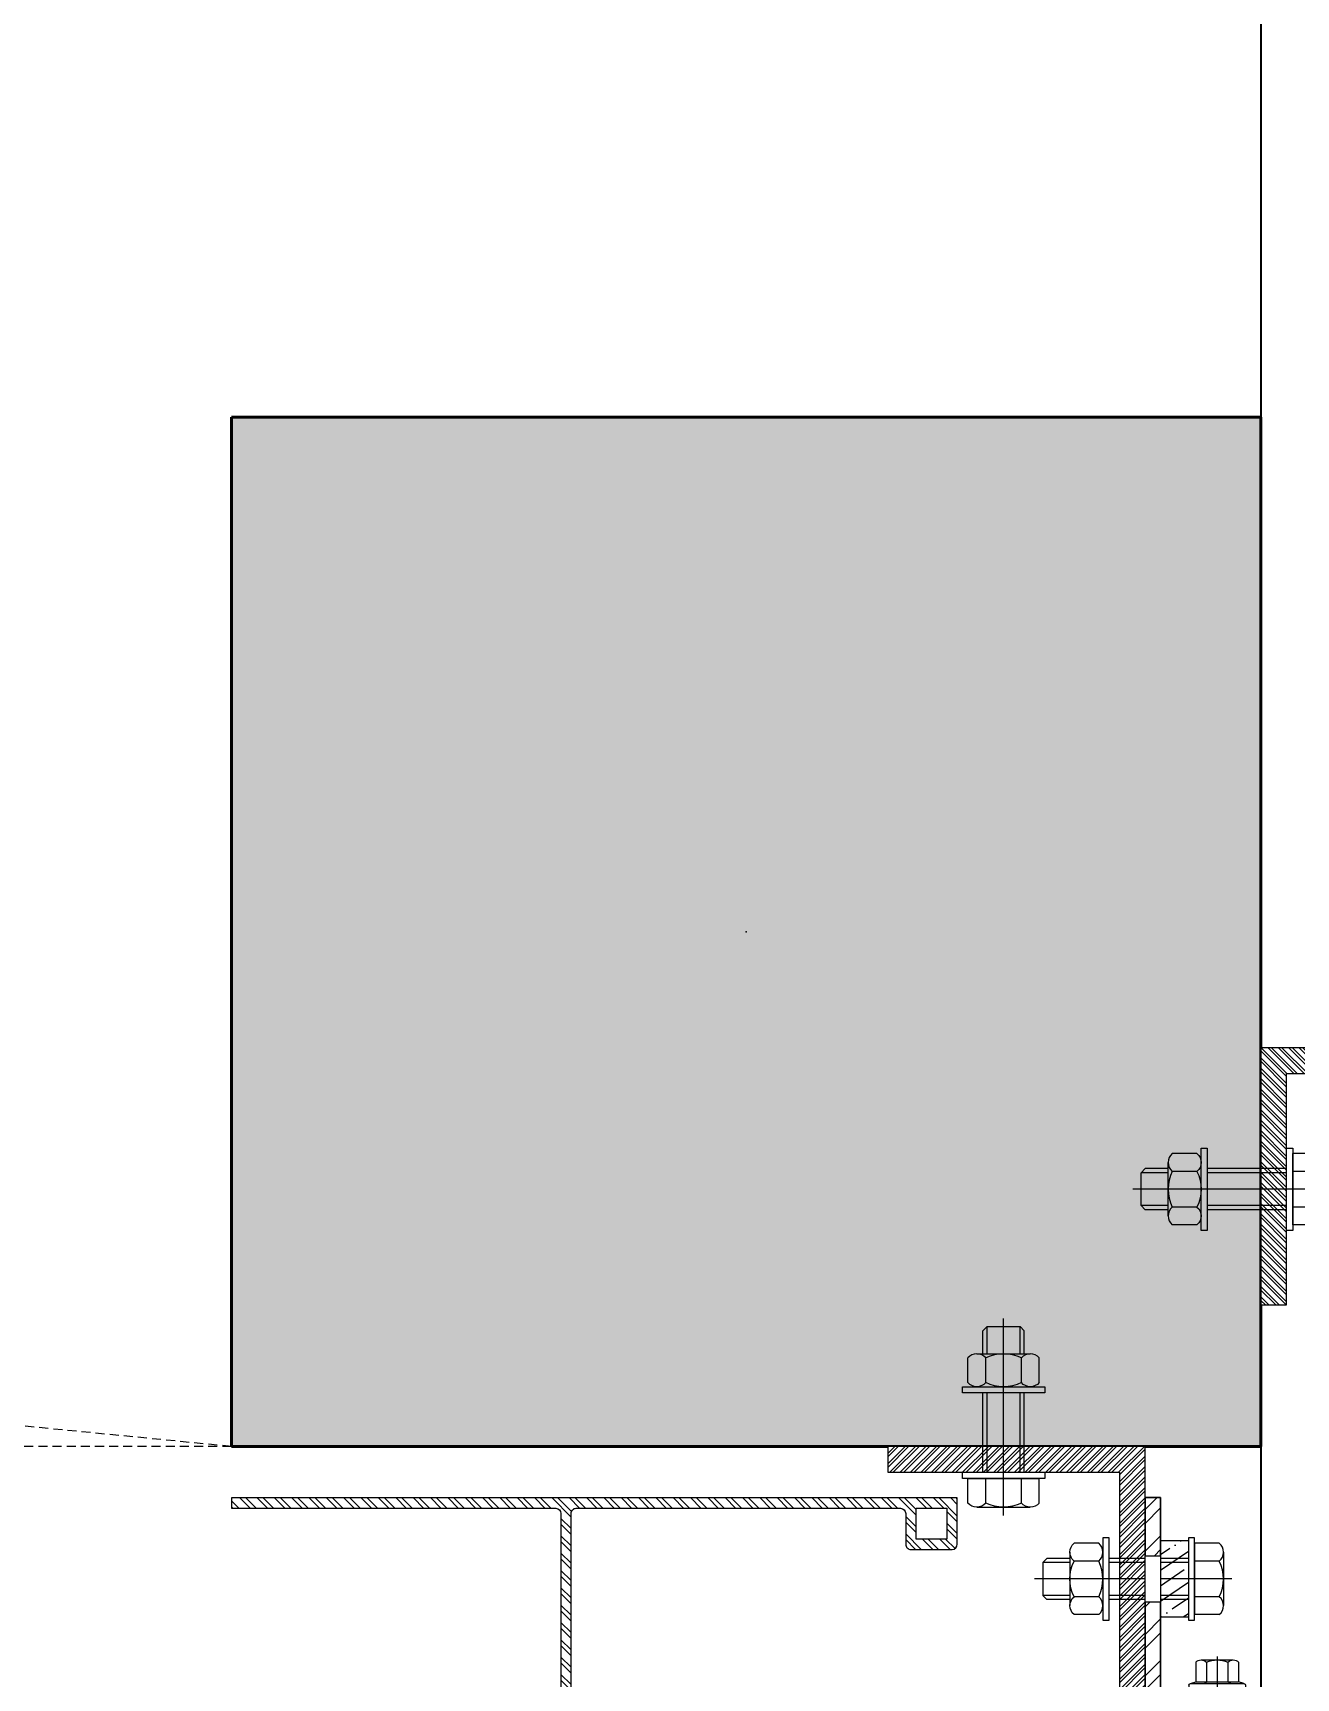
# Model space of a CAD drawing. Header units: millimetres. Extents: x -1379 to 1385823, y -4884429 to 548763.
# Drawn here: x 418810.7 to 419056.1, y -2341049.2 to -2340729.5 of the extents above; entities that cross this region are included whole.
import ezdxf

# ---------------------------------------------------------------- set-up
doc = ezdxf.new("R2010")
doc.units = ezdxf.units.MM
doc.set_wipeout_variables(frame=1)
for name, pattern in [('CENTER', [50.800000000000004, 31.75, -6.35, 6.35, -6.35]), ('DPA_Overhead 100', [2.75, 1.75, -1]), ('HIDDEN', [0.375, 0.25, -0.125])]:
    doc.linetypes.add(name, pattern=pattern)
for name, color, linetype in [('000 - CONCRETE_COL_HATCH_', 7, 'Continuous'), ('000 - CONCRETE_PRECAST_CUT_COLOR_4', 7, 'Continuous'), ('000 - EXISTING_COLUMN_CUT_COLOR_5', 7, 'Continuous'), ('000 - STRUCTURE_STEEL_ACCESORIES_MAIN_COLOR_2', 7, 'Continuous'), ('000 - STRUCTURE_STEEL_ACCESORIES_WIPEOUT_', 7, 'Continuous'), ('010 - ASPG_ACCESSORIES_HATCH_', 7, 'Continuous'), ('010 - ASPG_ACCESSORIES_MAIN_COLOR_1', 7, 'Continuous'), ('010 - ASPG_ACCESSORIES_SUB_COLOR_1', 7, 'Continuous'), ('010 - ASPG_ACCESSORIES_SUB_COLOR_2', 7, 'Continuous'), ('010 - ASPG_ACCESSORIES_SYMBOL_', 7, 'Continuous'), ('010 - ASPG_ACCESSORIES_WIPEOUT_', 7, 'Continuous'), ('010 - ASPG_FASTERN_DEF_SUB', 7, 'Continuous'), ('010 - ASPG_FASTERN_MAIN_COLOR_1', 7, 'Continuous'), ('010 - ASPG_FASTERN_SUB_COLOR_2', 7, 'Continuous'), ('010 - ASPG_FASTERN_SUB_COLOR_3', 7, 'Continuous'), ('010 - ASPG_FRAMING_CUT_COLOR_1', 7, 'Continuous'), ('010 - ASPG_FRAMING_DEF_SUB', 7, 'Continuous'), ('010 - ASPG_FRAMING_HATCH_', 7, 'Continuous'), ('010 - ASPG_FRAMING_SUB_COLOR_1', 7, 'Continuous')]:
    doc.layers.add(name, color=color, linetype=linetype)
for name, color, linetype, lineweight in [('A-DETL-GENF', 7, 'Continuous', 35), ('A-DETL-MEDM', 7, 'Continuous', 50), ('A-FLOR-E', 7, 'Continuous', 35), ('A-FLOR-OVHD', 7, 'DPA_Overhead 100', 25)]:
    doc.layers.add(name, color=color, linetype=linetype, lineweight=lineweight)
pattern_1 = [(45, (68845973.91123614, -106253.6340706302), (-4.041115254481119, 4.041115254481119), []), (45, (68845976.60531414, -106253.6340706302), (-4.041115254481119, 4.041115254481119), [])]

# ---------------------------------------------------------------- blocks, each defined once
blk = doc.blocks.new('*U2580')
at = {"layer": '000 - CONCRETE_COL_HATCH_'}
h = blk.add_hatch(dxfattribs=at)
h.set_pattern_fill('AR-CONC', scale=0.5)
h.set_pattern_definition([(49.99999999999999, (0, -2.449293598000661e-14), (3.586300913003767, -0.3137606749129755), [0.375, -4.125]), (355, (0, -2.449293598000661e-14), (-0.693756668065, 3.760960668500059), [0.3, -3.3]), (100.45144446, (0.2988584050000043, -0.02614672000002434), (2.89254423363556, 3.447199954843147), [0.3187009599999997, -3.505710559999998]), (46.18420000000001, (0, 0.9999999999999755), (5.336206653357862, -0.8275964039653827), [0.5625, -6.1875]), (96.63563549, (0.4446837250000044, 0.9310334649999742), (4.673309728371142, 4.870593003872752), [0.47805171, -5.258568799999999]), (351.1841639899999, (0, 0.9999999999999755), (4.673309725273866, 4.870593001349951), [0.45, -4.950000005]), (21, (0.5, 0.7499999999999755), (2.984535260592308, -2.013094453326694), [0.375, -4.125]), (326.0000000000001, (0.5, 0.7499999999999755), (1.216576659607909, 3.625750225234265), [0.3, -3.3]), (71.45144474, (0.7487112700000012, 0.5822421299999728), (4.201111883649856, 1.612655764031769), [0.31870095, -3.50571056]), (37.50000000000001, (0, -2.449293598000661e-14), (0.06079927658645334, 1.664469269156557), [0, -3.26, 0, -3.35, 0, -3.3125]), (7.499999999999999, (0, -2.449293598000661e-14), (1.315347687210743, 1.972058559411801), [0, -1.91, 0, -3.185, 0, -1.2625]), (327.5, (-1.114999999999981, -2.449293598000661e-14), (2.669112180862045, -0.1127743586718988), [0, -1.25, 0, -3.9, 0, -5.175]), (317.5, (-1.614999999999981, -2.449293598000661e-14), (2.915930846711931, 0.5005249116615886), [0, -1.625, 0, -2.59, 0, -3.675])])
h.paths.add_polyline_path([(-100.0000000240107, -100.0000000002333), (100.0000000240107, -100.0000000002333), (100.0000000240107, 100.0000000002324), (-100.0000000240107, 100.0000000002323)])
at = {"color": 7}
blk.add_point((0, -4.547473508864641e-13), dxfattribs=at)
at = {"layer": '000 - EXISTING_COLUMN_CUT_COLOR_5', "color": 7}
blk.add_lwpolyline([(-100.0000000240107, -100.0000000002333), (100.0000000240107, -100.0000000002333), (100.0000000240107, 100.0000000002324), (-100.0000000240107, 100.0000000002323)], close=True, dxfattribs=at)
blk = doc.blocks.new('C-1-IV01_REV00_20260605-145550_LOPF_EX')
at = {"layer": 'A-DETL-GENF', "lineweight": 25}
h = blk.add_hatch(dxfattribs=at)
h.set_pattern_fill('FP_2', style=0, pattern_type=2)
h.set_pattern_definition([(49.99999999999999, (-216781.46463644, 2306690.478337549), (728.73650110752, -63.75582262483607), [76.2, -838.2]), (355, (-216781.46463644, 2306690.478337549), (-140.9716152248045, 764.2276025857151), [60.96, -670.56]), (100.451, (-216720.73663644, 2306685.165337549), (587.770006663837, 700.4667512811675), [64.76, -712.36]), (46.184, (-216781.46463644, 2306893.678337549), (1084.316239662759, -168.1709612287867), [114.3, -1257.3]), (96.63599999999998, (-216691.10563644, 2306879.664337549), (949.6099128555585, 989.7098464133105), [97.13999999999992, -1068.539999999999]), (351.184, (-216781.46463644, 2306893.678337549), (949.620552888774, 989.7011531044203), [91.44, -1005.84]), (21, (-216679.8646364401, 2306842.878337549), (606.4578690252075, -409.0605652741465), [76.2, -838.2]), (326, (-216679.8646364401, 2306842.878337549), (247.208340968463, 736.752917204011), [60.96, -670.56]), (71.45100000000001, (-216629.3266364401, 2306808.789337549), (853.6682507774542, 327.6854711435369), [64.76, -712.36]), (37.50000000000001, (-216781.46463644, 2306690.478337549), (12.35469342532113, 338.2201185742302), [33.528, -628.904, 33.528, -647.192, -673.1]), (37.50000000000001, (-216781.46463644, 2306690.478337549), (12.35469342532113, 338.2201185742302), [-1343.152, 33.528, -639.572]), (7.499999999999999, (-216781.46463644, 2306690.478337549), (267.2788744354337, 400.7221270887442), [33.528, -354.584, 33.528, -613.664, -256.54]), (7.499999999999999, (-216781.46463644, 2306690.478337549), (267.2788744354337, 400.7221270887442), [-1035.304, 33.528, -223.012]), (327.5, (-217008.03263644, 2306690.478337549), (542.363331518853, -22.91534459201296), [33.528, -220.472, 33.528, -758.952, -1051.56]), (327.5, (-217008.03263644, 2306690.478337549), (542.363331518853, -22.91534459201296), [-1046.48, 33.528, -1018.032]), (317.5, (-217109.63263644, 2306690.478337549), (592.5169587678777, 101.7071067647936), [33.528, -296.672, 33.528, -492.76, -746.76]), (317.5, (-217109.63263644, 2306690.478337549), (592.5169587678777, 101.7071067647936), [-856.488, 33.528, -713.232])])
h.paths.add_polyline_path([(3485.000001278473, -11840.00000000047), (3485.000001278473, -11640.00000000047), (3285.000001230452, -11640.00000000047), (3285.000001230452, -11840.00000000047)])
h.paths.add_polyline_path([(519.4218368910952, -11839.99999999953), (585.0000008449424, -11839.99999999953), (585.0000008449424, -11639.99999999953), (385.0000008449424, -11639.99999999953), (385.0000008449424, -11839.99999999953)])
h.paths.add_polyline_path([(7985.000001278473, -11839.99999999953), (7985.000001278473, -11639.99999999953), (7785.000001230452, -11639.99999999953), (7785.000001230452, -11839.99999999953)])
h.paths.add_polyline_path([(16445.00000086008, -11839.99999999953), (16445.00000086008, -11639.99999999953), (16245.00000081206, -11639.99999999953), (16245.00000081206, -11839.99999999953)])
h.paths.add_polyline_path([(12295.00000081206, -11839.99999999953), (12495.00000086008, -11839.99999999953), (12495.00000086008, -11639.99999999953), (12295.00000081206, -11639.99999999953)])
at = {"color": 7}
blk.add_line((16445.00000079646, -16145.00000000047), (16445.00000079698, -6705.000000000466), dxfattribs=at)
at = {"layer": 'A-DETL-MEDM', "color": 7}
for p, q in [((16245.00000081182, -11639.99999999721), (16245.00000081182, -11839.99999999767)), ((16445.00000085984, -11639.99999999721), (16245.00000081182, -11639.99999999721)), ((16445.00000085984, -11839.99999999767), (16445.00000085984, -11639.99999999721)), ((16245.00000081182, -11839.99999999767), (16445.00000085984, -11839.99999999767))]:
    blk.add_line(p, q, dxfattribs=at)
at = {"layer": 'A-FLOR-E', "color": 7}
blk.add_line((16445.00000079698, -6705.000000000466), (16445.00000079663, -12809.99999999767), dxfattribs=at)
at = {"layer": 'A-FLOR-OVHD', "color": 7}
for q in [(685.0000008109491, -10309.99999999767), (585.0000008438947, -11839.99999999767)]:
    blk.add_line((16245.00000081235, -11839.99999999767), q, dxfattribs=at)
at = {"layer": '000 - CONCRETE_PRECAST_CUT_COLOR_4', "color": 7}
blk.add_blockref('*U2580', (16345.00000083586, -11739.99999999767), dxfattribs=at)
blk = doc.blocks.new('*U2620')
at = {"layer": '010 - ASPG_ACCESSORIES_SUB_COLOR_2', "color": 7}
for p, q in [((-2.084999999999127, -1.547816335794778), (-2.084999999999127, 0)), ((2.084999999999013, -1.047816335789321), (2.084999999999127, 0)), ((-2.729999999999563, -1.899999999995998), (2.729999999999563, -1.399999999995998)), ((-2.729999999999563, -1.899999999995998), (-2.084999999999127, -1.547816335789321)), ((-2.729999999999563, -1.899999999995998), (-2.084999999999127, -2.252183664200857)), ((-2.084999999999127, -1.547816335789321), (2.084999999999127, -1.047816335789321)), ((-2.084999999999127, -2.252183664200857), (2.084999999999127, -1.752183664200857)), ((-2.084999999999013, -3.347816335790412), (-2.084999999999127, -2.252183664206314)), ((-2.084999999999127, -3.347816335790412), (2.084999999999127, -2.847816335790412)), ((2.729999999999563, -1.399999999995998), (2.084999999999127, -1.047816335789321)), ((2.729999999999563, -1.399999999995998), (2.084999999999127, -1.752183664200857)), ((2.084999999999013, -2.847816335790412), (2.0849999999989, -1.752183664201084)), ((2.729999999999563, -3.19999999999709), (2.084999999999127, -2.847816335790412)), ((-2.729999999999563, -3.69999999999709), (2.729999999999563, -3.19999999999709)), ((-2.729999999999563, -3.69999999999709), (-2.084999999999127, -3.347816335790412)), ((-2.729999999999563, -3.69999999999709), (-2.084999999999127, -4.052183664201948)), ((-2.729999999999563, -5.499999999998181), (2.729999999999563, -4.999999999998181)), ((-2.729999999999563, -5.499999999998181), (2.729999999999563, -4.999999999998181)), ((-2.729999999999563, -5.499999999998181), (-2.084999999999127, -5.147816335791504)), ((-2.729999999999563, -5.499999999998181), (-2.084999999999127, -5.147816335791504)), ((-2.729999999999563, -5.499999999998181), (-2.084999999999127, -5.852183664203039)), ((-2.729999999999563, -5.499999999998181), (-2.084999999999127, -5.852183664203039)), ((-2.084999999999127, -4.052183664201948), (2.084999999999127, -3.552183664201948)), ((-2.0849999999989, -5.147816335791504), (-2.084999999999013, -4.052183664201948)), ((-2.084999999999127, -5.147816335791504), (2.084999999999127, -4.647816335791504)), ((-2.084999999999127, -5.147816335791504), (2.084999999999127, -4.647816335791504)), ((-2.084999999999127, -5.852183664203039), (2.084999999999127, -5.352183664203039)), ((-2.084999999999127, -5.852183664203039), (2.084999999999127, -5.352183664203039)), ((-2.084999999999127, -6.947816335792595), (-2.0849999999989, -5.852183664203039)), ((-2.084999999999127, -6.947816335792595), (-2.084999999999127, -5.852183664203039)), ((2.729999999999563, -3.19999999999709), (2.084999999999127, -3.552183664201948)), ((2.084999999999241, -4.647816335791504), (2.084999999999241, -3.552183664201948)), ((2.729999999999563, -4.999999999998181), (2.084999999999127, -4.647816335791504)), ((2.729999999999563, -4.999999999998181), (2.084999999999127, -4.647816335791504)), ((2.729999999999563, -4.999999999998181), (2.084999999999127, -5.352183664203039)), ((2.729999999999563, -4.999999999998181), (2.084999999999127, -5.352183664203039)), ((2.084999999999127, -6.447816335792595), (2.084999999999127, -5.352183664203039)), ((2.084999999999127, -6.447816335792595), (2.084999999999241, -5.352183664203039)), ((-2.729999999999563, -7.299999999999272), (2.729999999999563, -6.799999999999272)), ((-2.729999999999563, -7.299999999999272), (-2.084999999999127, -6.947816335792595)), ((-2.729999999999563, -7.299999999999272), (-2.084999999999127, -7.652183664204131)), ((-2.729999999999563, -9.099999999998545), (-2.084999999999127, -8.747816335793686)), ((-2.729999999999563, -9.099999999998545), (-1.568355612604137, -8.982641209644498)), ((-2.729999999999563, -9.099999999998545), (-2.084999999999127, -9.452183664205222)), ((-2.084999999999127, -6.947816335792595), (2.084999999999127, -6.447816335792595)), ((-2.084999999999127, -7.652183664204131), (2.084999999999127, -7.152183664204131)), ((-2.084999999999127, -8.747816335793686), (-2.084999999999127, -7.652183664204131)), ((-2.084999999999127, -8.747816335793686), (-1.064489079482883, -8.605286877620529)), ((-2.084999999999127, -9.452183664205222), (-1.629698446698967, -9.388594061787444)), ((-2.084999999999127, -10.54781633579296), (-2.084999999999127, -9.452183664205222)), ((0.4333070988686814, -8.43729858455481), (2.084999999999127, -8.247816335793686)), ((0.7141825614198751, -8.775605983184505), (2.729999999999563, -8.599999999998545)), ((0.7141825614198751, -9.102437496409038), (2.084999999999127, -8.952183664205222)), ((2.729999999999563, -6.799999999999272), (2.084999999999127, -6.447816335792595)), ((2.729999999999563, -6.799999999999272), (2.084999999999127, -7.152183664204131)), ((2.084999999999127, -8.247816335793686), (2.084999999999127, -7.152183664204131)), ((2.729999999999563, -8.599999999998545), (2.084999999999127, -8.247816335793686)), ((2.729999999999563, -8.599999999998545), (2.084999999999127, -8.952183664205222)), ((2.084999999999127, -10.04781633579296), (2.084999999999127, -8.952183664205222)), ((-2.729999999999563, -10.89999999999964), (-2.084999999999127, -10.54781633579296)), ((-2.729999999999563, -10.89999999999964), (-1.844567201240352, -10.81054635710279)), ((-2.729999999999563, -10.89999999999964), (-2.084999999999127, -11.25218366420449)), ((-2.084999999999127, -10.54781633579296), (-1.798826981090315, -10.50784803706301)), ((-2.084999999999127, -11.25218366420449), (-1.907557413303948, -11.22740118002912)), ((-2.084999999999127, -12.40167565273805), (-2.084999999999127, -11.25218366420449)), ((-2.084999999999127, -12.40167565273805), (-2.084999999999127, -15.59999999999854)), ((0.7141825614198751, -10.20507654483481), (2.084999999999127, -10.04781633579296)), ((0.7141825614198751, -10.57560598318378), (2.729999999999563, -10.39999999999964)), ((0.7141825614198751, -10.90243749640831), (2.084999999999127, -10.75218366420449)), ((2.729999999999563, -10.39999999999964), (2.084999999999127, -10.04781633579296)), ((2.729999999999563, -10.39999999999964), (2.084999999999127, -10.75218366420449)), ((2.084999999999127, -10.75218366420449), (2.084999999999127, -15.59999999999854)), ((0, -17.19999999999891), (-2.084999999999127, -15.59999999999854)), ((0, -17.19999999999891), (2.084999999999127, -15.59999999999854))]:
    blk.add_line(p, q, dxfattribs=at)
blk.add_lwpolyline([(0, -17.19999999999891), (0.7141825614198751, -11.45704931750151), (0.7141825614198751, -8.736688384093213, 0.4176573264866609), (0.4106596181591158, -8.436709070021607, 0.07099332720072511), (-1.529698998669119, -8.726820576112004), (-2.084999999999127, -12.40167565273805)], format="xyb", dxfattribs=at)
at = {"layer": '010 - ASPG_ACCESSORIES_SYMBOL_', "color": 7, "linetype": 'CENTER'}
blk.add_line((0, 6.142561988594025), (0, -18.19999999999891), dxfattribs=at)
at = {"layer": '010 - ASPG_FASTERN_MAIN_COLOR_1', "color": 7}
for p, q in [((-4.170000000000073, 5.049999999999272), (-4.170000000000073, 1.200000000000728)), ((3.127500000000509, 5.450000000000728), (-3.127500000000509, 5.450000000000728)), ((-2.084999999999127, 5.049999999999272), (-2.084999999999127, 1.200000000000728)), ((2.084999999999127, 5.049999999999272), (2.084999999999127, 1.200000000000728)), ((4.170000000000073, 5.049999999999272), (4.170000000000073, 1.200000000000728)), ((-5.5, 0.5499999999992724), (-5.5, 0)), ((5.5, 0), (-5.5, 0)), ((-5.200000000000728, 0.8500000000003638), (-4.170000000000073, 1.200000000000728)), ((5.200000000000728, 0.8500000000003638), (-5.200000000000728, 0.8500000000003638)), ((4.170000000000073, 1.200000000000728), (-4.170000000000073, 1.200000000000728)), ((-2.57630675031578, 0.8500000000003638), (-2.084999999999127, 1.200000000000728)), ((2.44630675031658, 0.8500000000003638), (2.084999999999127, 1.200000000000728)), ((5.200000000000728, 0.8500000000003638), (4.170000000000073, 1.200000000000728)), ((5.5, 0.5499999999992724), (5.5, 0))]:
    blk.add_line(p, q, dxfattribs=at)
for centre, radius, start, end in [((-3.127500000000509, 3.891492187500262), 1.55850781249987, 48.01707852331997, 131.98292147668), ((0, -0.1840312499989523), 5.634031249999114, 68.2799117114248, 111.7200882885752), ((3.127500000000509, 3.891492187500262), 1.558507812499965, 48.01707852331997, 131.98292147668), ((-5.200000000000728, 0.5499999999992724), 0.3, 90, 180), ((5.200000000000728, 0.5499999999992724), 0.3, 0, 90)]:
    blk.add_arc(centre, radius, start, end, dxfattribs=at)
blk = doc.blocks.new('G$C7D677D58')
at = {"layer": '010 - ASPG_FASTERN_MAIN_COLOR_1'}
h = blk.add_hatch(dxfattribs=at)
h.set_pattern_fill('ANSI35', scale=0.02, angle=280.6768409131589, style=0)
h.set_pattern_definition([(145.6768409131589, (67.45353497568851, -13.09426057516771), (0.00281929956869494, 0.00412935224241727), []), (145.6768409131589, (67.45006064978782, -13.09491560150343), (0.00281929956869494, 0.00412935224241727), [0.006249999999999968, -0.001249999999999992, 0, -0.001249999999999992])])
h.paths.add_polyline_path([(0.02989179726182556, 0.01545000000078289), (0.02447319464567954, 0.01545000000078289), (0.02447319464567954, 0.0005500000004303729), (0.02989179726182556, 0.0005500000004303729)])
at = {"layer": '010 - ASPG_FASTERN_DEF_SUB', "color": 7, "ltscale": 0.1}
blk.add_line((0.03829179726176335, 0.007999999999924512), (0, 0.007999999999924512, -2.806346833239134e-06), dxfattribs=at)
at = {"layer": '010 - ASPG_FASTERN_MAIN_COLOR_1', "color": 7}
for p, q in [((0.01327319464712673, 0, -2.806346833239134e-06), (0.01327319464712673, 0.01599999999996271, -2.806346833239134e-06)), ((0.01327319464712673, 0.01599999999996271, -2.806346833239134e-06), (0.01447319464705288, 0.01599999999996271, -2.806346833239134e-06)), ((0.01447319464705288, 0.01599999999996271, -2.806346833239134e-06), (0.01447319464705288, 0, -2.806346833239134e-06)), ((0.02989179726182556, 0), (0.02989179726182556, 0.01599999999996271)), ((0.02989179726182556, 0.01599999999996271), (0.03109179726175171, 0.01599999999996271)), ((0.03109179726175171, 0.01599999999996271), (0.03109179726175171, 0)), ((0.006873194647141645, 0.002803847577297347, -2.806346833239134e-06), (0.006873194647141645, 0.01319615242266536, -2.806346833239134e-06)), ((0.01247319464710017, 0.01492820323028354, -2.806346833239134e-06), (0.007673194646940829, 0.01492820323028354, -2.806346833239134e-06)), ((0.01327319464712673, 0.002803847577297347, -2.806346833239134e-06), (0.01327319464712673, 0.01319615242266536, -2.806346833239134e-06)), ((0.03109179726175171, 0.001071796769679167), (0.03109179726175171, 0.01492820323028354)), ((0.03589179726191105, 0.01492820323028354), (0.03109179726175171, 0.01492820323028354)), ((0.03669179726193761, 0.002803847577297347), (0.03669179726193761, 0.01319615242266536)), ((0.002400000000079672, 0.01199999999994361, -2.806346833239134e-06), (0.001600000000053114, 0.01119999999991705, -2.806346833239134e-06)), ((0.001600000000053114, 0.00479999999993197, -2.806346833239134e-06), (0.001600000000053114, 0.01119999999991705, -2.806346833239134e-06)), ((0.006873194647141645, 0.01119999999991705, -2.806346833239134e-06), (0.001600000000053114, 0.01119999999991705, -2.806346833239134e-06)), ((0.006873194647141645, 0.01199999999994361, -2.806346833239134e-06), (0.002400000000079672, 0.01199999999994361, -2.806346833239134e-06)), ((0.01247319464710017, 0.01146410161504718, -2.806346833239134e-06), (0.007673194646940829, 0.01146410161504718, -2.806346833239134e-06)), ((0.03589179726191105, 0.01146410161504718), (0.03109179726175171, 0.01146410161504718)), ((0.006873194647141645, 0.00479999999993197, -2.806346833239134e-06), (0.001600000000053114, 0.00479999999993197, -2.806346833239134e-06)), ((0.002400000000079672, 0.003999999999905413, -2.806346833239134e-06), (0.001600000000053114, 0.00479999999993197, -2.806346833239134e-06)), ((0.006873194647141645, 0.003999999999905413, -2.806346833239134e-06), (0.002400000000079672, 0.003999999999905413, -2.806346833239134e-06)), ((0.01247319464710017, 0.00453589838480184, -2.806346833239134e-06), (0.007673194646940829, 0.00453589838480184, -2.806346833239134e-06)), ((0.03589179726191105, 0.00453589838480184), (0.03109179726175171, 0.00453589838480184)), ((0.01247319464710017, 0.001071796769679167, -2.806346833239134e-06), (0.007673194646940829, 0.001071796769679167, -2.806346833239134e-06)), ((0.01447319464705288, 0, -2.806346833239134e-06), (0.01327319464712673, 0, -2.806346833239134e-06)), ((0.03109179726175171, 0), (0.02989179726182556, 0)), ((0.03589179726191105, 0.001071796769679167), (0.03109179726175171, 0.001071796769679167))]:
    blk.add_line(p, q, dxfattribs=at)
at = {"layer": '010 - ASPG_FASTERN_MAIN_COLOR_1', "color": 7, "elevation": -2.806346833239134e-06}
for points in [[(0.007673194646940829, 0.01492820323028354, 0.4618802153516978), (0.007673194646940829, 0.01146410161504718, 0.2309401076757868), (0.007673194646940829, 0.00453589838480184, 0.461880215351701), (0.007673194646940829, 0.001071796769679167)], [(0.01247319464710017, 0.01492820323028354, -0.4618802153516978), (0.01247319464710017, 0.01146410161504718, -0.2309401076757868), (0.01247319464710017, 0.00453589838480184, -0.461880215351701), (0.01247319464710017, 0.001071796769679167)], [(0.03589179726191105, 0.01492820323028354, -0.4618802153516978), (0.03589179726191105, 0.01146410161504718, -0.2309401076757868), (0.03589179726191105, 0.00453589838480184, -0.4618802153517009), (0.03589179726191105, 0.001071796769679167)]]:
    blk.add_lwpolyline(points, format="xyb", dxfattribs=at)
at = {"layer": '010 - ASPG_FASTERN_MAIN_COLOR_1', "color": 7}
blk.add_lwpolyline([(0.02989179726182556, 0.01545000000078289), (0.02447319464567954, 0.01545000000078289), (0.02447319464567954, 0.0005500000004303729), (0.02989179726182556, 0.0005500000004303729)], close=True, dxfattribs=at)
at = {"layer": '010 - ASPG_FASTERN_SUB_COLOR_2', "color": 7, "linetype": 'HIDDEN'}
for p, q in [((0.02989179726182556, 0.01199999999994361), (0.01447319464705288, 0.01199999999994361, -2.806346833239134e-06)), ((0.02989179726182556, 0.01119999999991705), (0.01447319464705288, 0.01119999999991705, -2.806346833239134e-06)), ((0.02989179726182556, 0.00479999999993197), (0.01447319464705288, 0.00479999999993197, -2.806346833239134e-06)), ((0.02989179726182556, 0.003999999999905413), (0.01447319464705288, 0.003999999999905413, -2.806346833239134e-06))]:
    blk.add_line(p, q, dxfattribs=at)
blk = doc.blocks.new('010 - ASPG_ACCESSORIES_BRACKET_FOR_FRAME_TYPE-1_CUT-VIEW')
at = {"color": 7}
blk.add_wipeout([(4.656612873077393e-10, 25.00000000008731), (4.656612873077393e-10, 1.8189894035458565e-12), (40, 1.8189894035458565e-12), (40, 3.000000000153044), (3.0000000003213074, 3.000000000153044), (3.0000000003213074, 25.00000000008731)], dxfattribs=at).dxf.layer = '010 - ASPG_ACCESSORIES_WIPEOUT_'
at = {"layer": '010 - ASPG_ACCESSORIES_HATCH_'}
h = blk.add_hatch(dxfattribs=at)
h.set_pattern_fill('ANSI32', scale=0.03)
h.set_pattern_definition(pattern_1)
h.paths.add_polyline_path([(1.452183664310724, 16.08500000019558), (1.100000000093132, 16.73000000005413), (0.7478163363412023, 16.08500000019558), (4.656612873077393e-10, 16.08500000019558), (4.656612873077393e-10, 25.00000000008731), (3.000000000465661, 25.00000000008731), (2.9848025678657, 16.08500000019558)])
h = blk.add_hatch(dxfattribs=at)
h.set_pattern_fill('ANSI32', scale=0.03)
h.set_pattern_definition(pattern_1)
h.paths.add_polyline_path([(4.656612873077393e-10, 0), (4.656612873077393e-10, 11.78062006374239), (0.1825785292312503, 11.91500000003725), (1.247816335875541, 11.91500000003725), (1.600000000558794, 11.27000000019325), (1.952183664776385, 11.91500000003725), (3.000000000465661, 11.9150000000518), (3.000000000465661, 3.000000000160071), (19.70000000018626, 3.000000000043656), (19.70000000018626, 1.164153218269348e-10)])
h = blk.add_hatch(dxfattribs=at)
h.set_pattern_fill('ANSI32', scale=0.03)
h.set_pattern_definition(pattern_1)
h.paths.add_polyline_path([(28.70000000018626, 1.164153218269348e-10), (28.70000000018626, 3.000000000043656), (40, 3.000000000160071), (40, 0)])
at = {"layer": '010 - ASPG_ACCESSORIES_MAIN_COLOR_1', "color": 7}
blk.add_lwpolyline([(4.656612873077393e-10, 25.00000000008731), (4.656612873077393e-10, 0), (40, 0), (40, 3.000000000160071), (3.000000000465661, 3.000000000160071), (3.000000000465661, 25.00000000008731)], close=True, dxfattribs=at)
at = {"layer": '010 - ASPG_ACCESSORIES_SUB_COLOR_1', "color": 7}
for points in [[(1.452183664310724, 16.08500000019558), (1.100000000093132, 16.73000000005413), (0.7478163363412023, 16.08500000019558), (4.656612873077393e-10, 16.08500000019558), (4.656612873077393e-10, 25.00000000008731), (3.000000000465661, 25.00000000008731), (2.9848025678657, 16.08500000019558)], [(4.656612873077393e-10, 0), (4.656612873077393e-10, 11.78062006374239), (0.1825785292312503, 11.91500000003725), (1.247816335875541, 11.91500000003725), (1.600000000558794, 11.27000000019325), (1.952183664776385, 11.91500000003725), (3.000000000465661, 11.9150000000518), (3.000000000465661, 3.000000000160071), (19.70000000018626, 3.000000000043656), (19.70000000018626, 1.164153218269348e-10)], [(28.70000000018626, 1.164153218269348e-10), (28.70000000018626, 3.000000000043656), (40, 3.000000000160071), (40, 0)]]:
    blk.add_lwpolyline(points, close=True, dxfattribs=at)
blk = doc.blocks.new('G$CF155826C')
at = {"layer": '010 - ASPG_FASTERN_DEF_SUB', "color": 7, "ltscale": 0.1}
blk.add_line((0, 0.007999999999924512), (0.03829179726176335, 0.007999999999924512, -2.806346833239134e-06), dxfattribs=at)
at = {"layer": '010 - ASPG_FASTERN_MAIN_COLOR_1', "color": 7}
for p, q in [((0.007200000000011642, 0.01599999999996271), (0.007200000000011642, 0)), ((0.00839999999993779, 0.01599999999996271), (0.007200000000011642, 0.01599999999996271)), ((0.00839999999993779, 0), (0.00839999999993779, 0.01599999999996271)), ((0.02381860261471047, 0.01599999999996271, -2.806346833239134e-06), (0.02381860261471047, 0, -2.806346833239134e-06)), ((0.02501860261463662, 0.01599999999996271, -2.806346833239134e-06), (0.02381860261471047, 0.01599999999996271, -2.806346833239134e-06)), ((0.02501860261463662, 0, -2.806346833239134e-06), (0.02501860261463662, 0.01599999999996271, -2.806346833239134e-06)), ((0.001599999999825741, 0.002803847577297347), (0.001599999999825741, 0.01319615242266536)), ((0.002399999999852298, 0.01492820323028354), (0.007200000000011642, 0.01492820323028354)), ((0.007200000000011642, 0.001071796769679167), (0.007200000000011642, 0.01492820323028354)), ((0.02501860261463662, 0.002803847577297347, -2.806346833239134e-06), (0.02501860261463662, 0.01319615242266536, -2.806346833239134e-06)), ((0.02581860261466318, 0.01492820323028354, -2.806346833239134e-06), (0.03061860261482252, 0.01492820323028354, -2.806346833239134e-06)), ((0.0314186026146217, 0.002803847577297347, -2.806346833239134e-06), (0.0314186026146217, 0.01319615242266536, -2.806346833239134e-06)), ((0.002399999999852298, 0.01146410161504718), (0.007200000000011642, 0.01146410161504718)), ((0.02581860261466318, 0.01146410161504718, -2.806346833239134e-06), (0.03061860261482252, 0.01146410161504718, -2.806346833239134e-06)), ((0.0314186026146217, 0.01199999999994361, -2.806346833239134e-06), (0.03589179726168368, 0.01199999999994361, -2.806346833239134e-06)), ((0.0314186026146217, 0.01119999999991705, -2.806346833239134e-06), (0.03669179726171024, 0.01119999999991705, -2.806346833239134e-06)), ((0.03589179726168368, 0.01199999999994361, -2.806346833239134e-06), (0.03669179726171024, 0.01119999999991705, -2.806346833239134e-06)), ((0.03669179726171024, 0.00479999999993197, -2.806346833239134e-06), (0.03669179726171024, 0.01119999999991705, -2.806346833239134e-06)), ((0.002399999999852298, 0.00453589838480184), (0.007200000000011642, 0.00453589838480184)), ((0.02581860261466318, 0.00453589838480184, -2.806346833239134e-06), (0.03061860261482252, 0.00453589838480184, -2.806346833239134e-06)), ((0.0314186026146217, 0.00479999999993197, -2.806346833239134e-06), (0.03669179726171024, 0.00479999999993197, -2.806346833239134e-06)), ((0.0314186026146217, 0.003999999999905413, -2.806346833239134e-06), (0.03589179726168368, 0.003999999999905413, -2.806346833239134e-06)), ((0.03589179726168368, 0.003999999999905413, -2.806346833239134e-06), (0.03669179726171024, 0.00479999999993197, -2.806346833239134e-06)), ((0.002399999999852298, 0.001071796769679167), (0.007200000000011642, 0.001071796769679167)), ((0.007200000000011642, 0), (0.00839999999993779, 0)), ((0.02381860261471047, 0, -2.806346833239134e-06), (0.02501860261463662, 0, -2.806346833239134e-06)), ((0.02581860261466318, 0.001071796769679167, -2.806346833239134e-06), (0.03061860261482252, 0.001071796769679167, -2.806346833239134e-06))]:
    blk.add_line(p, q, dxfattribs=at)
at = {"layer": '010 - ASPG_FASTERN_MAIN_COLOR_1', "color": 7, "elevation": -2.806346833239134e-06}
for points in [[(0.002399999999852298, 0.01492820323028354, 0.4618802153516978), (0.002399999999852298, 0.01146410161504718, 0.2309401076757868), (0.002399999999852298, 0.00453589838480184, 0.4618802153517009), (0.002399999999852298, 0.001071796769679167)], [(0.02581860261466318, 0.01492820323028354, 0.4618802153516978), (0.02581860261466318, 0.01146410161504718, 0.2309401076757868), (0.02581860261466318, 0.00453589838480184, 0.461880215351701), (0.02581860261466318, 0.001071796769679167)], [(0.03061860261482252, 0.01492820323028354, -0.4618802153516978), (0.03061860261482252, 0.01146410161504718, -0.2309401076757868), (0.03061860261482252, 0.00453589838480184, -0.461880215351701), (0.03061860261482252, 0.001071796769679167)]]:
    blk.add_lwpolyline(points, format="xyb", dxfattribs=at)
at = {"layer": '010 - ASPG_FASTERN_SUB_COLOR_3', "color": 7, "linetype": 'HIDDEN'}
for p, q in [((0.00839999999993779, 0.01199999999994361), (0.02381860261471047, 0.01199999999994361, -2.806346833239134e-06)), ((0.00839999999993779, 0.01119999999991705), (0.02381860261471047, 0.01119999999991705, -2.806346833239134e-06)), ((0.00839999999993779, 0.00479999999993197), (0.02381860261471047, 0.00479999999993197, -2.806346833239134e-06)), ((0.00839999999993779, 0.003999999999905413), (0.02381860261471047, 0.003999999999905413, -2.806346833239134e-06))]:
    blk.add_line(p, q, dxfattribs=at)
blk = doc.blocks.new('*U2624')
at = {"color": 7, "xscale": -1, "rotation": 270}
blk.add_blockref('*U2620', (3.000000000000005, 10.99999999986903), dxfattribs=at)
at = {"color": 7}
blk.add_wipeout([(44.929188492560215, 75.00000000000004), (44.92918849256022, 29.999999999563475), (0, 29.999999999563453), (0, 25.000000000000004), (49.92918849255566, 25.00000000000003), (49.92918849255565, 75.00000000000004)], dxfattribs=at).dxf.layer = '000 - STRUCTURE_STEEL_ACCESORIES_WIPEOUT_'
at = {"layer": '010 - ASPG_ACCESSORIES_HATCH_'}
h = blk.add_hatch(dxfattribs=at)
h.set_pattern_fill('ANSI32', scale=0.03, angle=-90.00000000000001)
h.set_pattern_definition([(315, (-106132.5600850477, -14494238.67851865), (1.01027881362028, 1.01027881362028), []), (315, (-106132.5600850477, -14494239.35203815), (1.01027881362028, 1.01027881362028), [])])
h.paths.add_polyline_path([(44.92918849255566, 75.00000000000001), (44.92918849255566, 30.00000000000002), (5.329070518200751e-15, 30), (5.329070518200751e-15, 25), (49.92918849255566, 25.00000000000002), (49.92918849255566, 75.00000000000001)])
at = {"layer": '000 - STRUCTURE_STEEL_ACCESORIES_MAIN_COLOR_2', "color": 7}
blk.add_lwpolyline([(44.92918849255566, 75.00000000000001), (44.92918849255566, 30.00000000000002), (5.329070518200751e-15, 30), (5.329070518200751e-15, 25), (49.92918849255566, 25.00000000000002), (49.92918849255566, 75.00000000000001)], close=True, dxfattribs=at)
at = {"color": 7, "xscale": -1000, "yscale": 1000, "zscale": 1000}
for name, p, rotation in [('G$CF155826C', (36.52918849261787, 60.49999999998137), 180), ('G$C7D677D58', (32.19999999972061, 46.47319464554312, 0.001403173416619567), 90)]:
    blk.add_blockref(name, p, dxfattribs=dict(at, rotation=rotation))
at = {"color": 7, "xscale": -1, "rotation": 180}
blk.add_blockref('010 - ASPG_ACCESSORIES_BRACKET_FOR_FRAME_TYPE-1_CUT-VIEW', (-4.656559582372211e-10, 25), dxfattribs=at)
blk = doc.blocks.new('000_ASPG_TYP_FILES_FRAMING_EXTR_BREAKLINE_TYPE_2_sub')
at = {"layer": '010 - ASPG_FRAMING_HATCH_', "transparency": 33554585}
h = blk.add_hatch(dxfattribs=at)
h.set_pattern_fill('ANSI32', scale=0.25)
h.set_pattern_definition([(45, (0, 0), (-1.683798022700467, 1.683798022700467), []), (45, (1.1225325, 0), (-1.683798022700467, 1.683798022700467), [])])
h.paths.add_polyline_path([(131.0000000002328, 91.00000000058208, 0.4142135623730951), (132.0000000003492, 90.00000000046566), (140.0000000002328, 90.00000000046566, 0.4142135623730951), (141.0000000002328, 91.00000000046566), (141.0000000002328, 100.0000000004657), (2.000000000465661, 100.0000000004657), (2.000000000465661, 125.0000000004657), (4.656612873077393e-10, 125.0000000004657), (4.656612873077393e-10, 99.00000000046566, 0.4142135623730951), (1.000000000465661, 98.00000000046566), (63.00000000023283, 98.00000000046566, -0.414213562373093), (64.00000000023283, 97.00000000046566), (64.00000000023277, 3, -0.4142135623730951), (63.00000000023277, 2), (4.655476004700176e-10, 2), (-5.684341886080801e-14, 0), (141.0000000002328, -6.05359673500061e-09), (141.0000000002328, 8.99999999650754, 0.4142135623730951), (140.0000000002328, 9.99999999650754), (132.0000000003492, 9.99999999650754, 0.4142135623730951), (131.0000000002328, 8.999999996391125), (131.0000000002328, 3, -0.4142135623730951), (130.0000000002328, 2), (67.00000000034919, 2, -0.4142135623730951), (66.00000000023277, 3.000000000116415), (66.00000000023283, 97.00000000034925, -0.4142135623730951), (67.00000000034925, 98.00000000046566), (130.0000000002328, 98.00000000046566, -0.414213562373095), (131.0000000002328, 97.00000000046566)])
h.paths.add_polyline_path([(133.0000000002328, 92.00000000372529), (133.0000000002328, 98.00000000046566), (139.0000000004657, 98.00000000046566), (139.0000000004657, 92.00000000372529)], flags=16)
h.paths.add_polyline_path([(133.0000000002328, 7.999999996740371), (139.0000000004656, 7.999999996740371), (139.0000000004656, 2), (133.0000000002328, 2)], flags=16)
at = {"layer": '010 - ASPG_FRAMING_HATCH_'}
h = blk.add_hatch(dxfattribs=at)
h.set_pattern_fill('ANSI37', scale=0.5954980955866349, angle=-90.00000000000001)
h.set_pattern_definition([(314.9999999999999, (1257419.492862034, -519971.6224064051), (1.336931354494228, 1.336931354494224), []), (44.99999999999984, (1257419.492862034, -519971.6224064051), (-1.336931354494223, 1.336931354494228), [])])
edge = h.paths.add_edge_path()
edge.add_ellipse((57.77220869682924, 105.0000000013979), major_axis=(-3.509070088518285e-14, -4.999999999272404), ratio=0.6444816938462435, start_angle=0, end_angle=180)
edge.add_line((57.7722086968293, 110.0000000004666), (62.00000000013239, 110.0000000004666))
edge.add_arc((62.00000000012511, 110.3000000005204), 0.3000000000538421, -89.99999999861039, -1.389609784768862e-09)
edge.add_line((62.30000000017895, 110.3000000005131), (62.30000000017895, 111.0000000004666))
edge.add_line((62.30000000017895, 111.0000000004666), (61.80000000017895, 111.5000000006994))
edge.add_line((61.80000000017895, 111.5000000006994), (62.30000000017895, 112.0000000004666))
edge.add_line((62.3000000001789, 112.0000000004666), (61.8000000001789, 112.5000000006994))
edge.add_line((61.8000000001789, 112.5000000006994), (62.3000000001789, 113.0000000004666))
edge.add_line((62.3000000001789, 113.0000000004666), (61.8000000001789, 113.5000000004666))
edge.add_line((61.8000000001789, 113.5000000004666), (62.3000000001789, 114.0000000004666))
edge.add_line((62.3000000001789, 114.0000000004666), (62.3000000001789, 115.0000000004666))
edge.add_line((62.3000000001789, 115.0000000004666), (63.30000000006248, 115.0000000004666))
edge.add_line((63.30000000006248, 115.0000000004666), (63.80000000006248, 115.5000000004666))
edge.add_line((63.80000000006248, 115.5000000004666), (64.30000000006248, 115.0000000004666))
edge.add_line((64.30000000006248, 115.0000000004666), (64.80000000006248, 115.5000000004666))
edge.add_line((64.80000000006248, 115.5000000004666), (65.30000000006248, 115.0000000004666))
edge.add_line((65.30000000006248, 115.0000000004666), (65.80000000006248, 115.5000000004666))
edge.add_line((65.80000000006248, 115.5000000004666), (66.3000000001789, 115.0000000004666))
edge.add_line((66.3000000001789, 115.0000000004666), (67.00000000013233, 115.0000000004666))
edge.add_arc((67.00000000009595, 115.3000000004331), 0.2999999999665306, -89.99999999305201, 1.528565674358258e-08)
edge.add_line((67.30000000006248, 115.3000000005131), (67.30017822621585, 110.0000000004666))
edge.add_arc((77.20009572428614, 105.0000000011651), 11.09091368921486, 153.2037265686182, 206.7962734313818)
edge.add_line((67.30017822621585, 100.0000000018636), (57.77220869682924, 100.0000000018636))
h = blk.add_hatch(dxfattribs=at)
h.set_pattern_fill('ANSI37', scale=0.5954980955866349, angle=-90.00000000000001)
h.set_pattern_definition([(314.9999999999999, (1257419.192862035, -519973.9224064052), (1.336931354494228, 1.336931354494224), []), (44.99999999999984, (1257419.192862035, -519973.9224064052), (-1.336931354494223, 1.336931354494228), [])])
edge = h.paths.add_edge_path()
edge.add_ellipse((11.52796953045714, 105.0000000013979), major_axis=(-3.510345640540481e-14, -4.999999999272404), ratio=0.6444816938462435, start_angle=180, end_angle=360, ccw=False)
edge.add_line((11.52796953045714, 110.0000000004666), (2.000000001098726, 110.0000000004666))
edge.add_arc((-7.899917496811156, 105.0000000013979), 11.09091368915029, -26.79627343179601, 26.796273430967574, ccw=False)
edge.add_line((2.000000001070532, 100.0000000018636), (11.52796953042895, 100.0000000018636))
h = blk.add_hatch(dxfattribs=at)
h.set_pattern_fill('HONEY', scale=0.238199238234654, angle=-90.00000000000001)
h.set_pattern_definition([(270, (1257419.442484037, -519993.9224064052), (0.6549599250656583, -1.134423872092541), [0.7562825813950264, -1.512565162790053]), (29.99999999999978, (1257419.442484037, -519993.9224064052), (0.6549599293588203, 1.134423869613882), [0.7562825813950257, -1.512565162790051]), (329.9999999999998, (1257419.442484037, -519993.9224064052), (1.309919854424478, -2.478657937293614e-09), [-1.512565162790051, 0.7562825813950254])])
edge = h.paths.add_edge_path()
edge.add_ellipse((11.77759153230824, 105.0000000014043), major_axis=(-3.509070088518285e-14, -4.999999999272404), ratio=0.6444816938462435, start_angle=0, end_angle=360, ccw=False)
h = blk.add_hatch(dxfattribs=at)
h.set_pattern_fill('HONEY', scale=0.238199238234654, angle=-90.00000000000001)
h.set_pattern_definition([(270, (1257419.243240032, -519991.6224064051), (0.6549599250656583, -1.134423872092541), [0.7562825813950264, -1.512565162790053]), (29.99999999999978, (1257419.243240032, -519991.6224064051), (0.6549599293588203, 1.134423869613882), [0.7562825813950257, -1.512565162790051]), (329.9999999999998, (1257419.243240032, -519991.6224064051), (1.309919854424478, -2.478657937293614e-09), [-1.512565162790051, 0.7562825813950254])])
edge = h.paths.add_edge_path()
edge.add_ellipse((57.5225866949782, 105.0000000013979), major_axis=(-3.509070088518285e-14, -4.999999999272404), ratio=0.6444816938462435, start_angle=0, end_angle=360)
at = {"color": 7}
blk.add_point((141.0000000002328, 100.0000000004657), dxfattribs=at)
at = {"layer": '010 - ASPG_FRAMING_CUT_COLOR_1', "color": 7}
blk.add_lwpolyline([(-5.684341886080801e-14, 0), (4.656044438888784e-10, 2), (63.00000000023277, 2, 0.4142135623730951), (64.00000000023277, 3), (64.00000000023283, 97.00000000046566, 0.4142135623730951), (63.00000000023283, 98.00000000046566), (1.000000000465661, 98.00000000046566, -0.4142135623730951), (4.656612873077393e-10, 99.00000000046566), (4.656612873077393e-10, 125.0000000004657), (2.000000000465661, 125.0000000004657), (2.000000000465661, 100.0000000004657), (141.0000000002328, 100.0000000004657), (141.0000000002328, 91.00000000046566, -0.4142135623730951), (140.0000000002328, 90.00000000046566), (132.0000000004657, 90.00000000046566, -0.414213562373095), (131.0000000002328, 91.00000000046566), (131.0000000002328, 97.00000000046566, 0.4142135623730951), (130.0000000002328, 98.00000000046566), (67.00000000046566, 98.00000000046566, 0.4142135623730951), (66.00000000023283, 97.00000000046566), (66.00000000023277, 3, 0.4142135623730951), (67.0000000004656, 2), (130.0000000002328, 2, 0.4142135623730951), (131.0000000002328, 3), (131.0000000002328, 8.99999999650754, -0.414213562373095), (132.0000000004656, 9.99999999650754), (140.0000000002328, 9.99999999650754, -0.4142135623730951), (141.0000000002328, 8.99999999650754), (141.0000000002328, 0)], format="xyb", close=True, dxfattribs=at)
for points in [[(139.0000000004657, 98.00000000046566), (139.0000000004657, 92.00000000372529), (133.0000000002328, 92.00000000372529), (133.0000000002328, 98.00000000046566)], [(139.0000000004656, 2), (139.0000000004656, 7.999999996740371), (133.0000000002328, 7.999999996740371), (133.0000000002328, 2)]]:
    blk.add_lwpolyline(points, close=True, dxfattribs=at)
at = {"layer": '010 - ASPG_FRAMING_DEF_SUB', "color": 7, "transparency": 33554457}
blk.add_line((4.656044438888784e-10, 50.00000000023283), (141.0000000002329, 50.00000000023283), dxfattribs=at)
for points in [[(54.30017822621591, 100.0000000018636), (67.30017822621585, 100.0000000018636), (67.30017822621585, 115.5000000004666), (54.30017822621585, 115.5000000004666)], [(2.000000001070532, 100.0000000018636), (15.00000000107053, 100.0000000018699), (15.00000000107053, 110.0000000006767), (2.000000001070532, 110.0000000006703)]]:
    blk.add_lwpolyline(points, close=True, dxfattribs=at)
at = {"layer": '010 - ASPG_FRAMING_SUB_COLOR_1', "color": 7}
for points in [[(57.5225866949782, 100.0000000018636), (67.30017822621585, 100.0000000018636, -0.2381992382621886), (67.30017822621585, 110.0000000004666), (67.30000000006248, 115.3000000005131, -0.4142135624157165), (67.00000000013233, 115.0000000004666), (66.3000000001789, 115.0000000004666), (65.80000000006248, 115.5000000004666), (65.30000000006248, 115.0000000004666), (64.80000000006248, 115.5000000004666), (64.30000000006248, 115.0000000004666), (63.80000000006248, 115.5000000004666), (63.30000000006248, 115.0000000004666), (62.3000000001789, 115.0000000004666), (62.3000000001789, 114.0000000004666), (61.8000000001789, 113.5000000004666), (62.3000000001789, 113.0000000004666), (61.8000000001789, 112.5000000006994), (62.3000000001789, 112.0000000004666), (61.80000000017895, 111.5000000006994), (62.30000000017895, 111.0000000004666), (62.30000000017895, 110.3000000005131, -0.414213562358888), (62.00000000013239, 110.0000000004666), (57.5225866949782, 110.0000000004666)], [(11.77759153219182, 100.0000000018699), (2.000000001070532, 100.0000000018636, 0.2381992382621886), (2.000000001070532, 110.0000000004666), (11.77759153219182, 110.0000000004729)]]:
    blk.add_lwpolyline(points, format="xyb", dxfattribs=at)
at = {"layer": '010 - ASPG_FRAMING_SUB_COLOR_1', "color": 7, "extrusion": (0, 0, -1)}
blk.add_ellipse((11.77759153230824, 105.0000000014043), major_axis=(-3.509070088518285e-14, -4.999999999272404), ratio=0.6444816938462435, dxfattribs=at)
at = {"layer": '010 - ASPG_FRAMING_SUB_COLOR_1', "color": 7}
blk.add_ellipse((57.5225866949782, 105.0000000013979), major_axis=(-3.509070088518285e-14, -4.999999999272404), ratio=0.6444816938462435, dxfattribs=at)
blk = doc.blocks.new('*U2680')
at = {"color": 7, "rotation": 89.99999999999999}
blk.add_blockref('000_ASPG_TYP_FILES_FRAMING_EXTR_BREAKLINE_TYPE_2_sub', (1227.000000002942, 1.311700970063612e-09), dxfattribs=at)
blk = doc.blocks.new('C-1-IV01_REV00_20260605-140059_LOPF_ASPG_sub')
at = {"color": 7, "xscale": -1, "rotation": 270}
blk.add_blockref('*U2680', (16245, -13077.00000000047), dxfattribs=at)

msp = doc.modelspace()

# ---------------------------------------------------------------- block references
at = {"color": 7}
msp.add_blockref('C-1-IV01_REV00_20260605-140059_LOPF_ASPG_sub', (402604.3046021664, -2329164.177214643), dxfattribs=at)

# ---------------------------------------------------------------- next in the draw order: block references
msp.add_blockref('C-1-IV01_REV00_20260605-145550_LOPF_EX', (402604.3046021664, -2329164.177214643), dxfattribs=at)

# ---------------------------------------------------------------- next in the draw order: block references
at = {"color": 7, "xscale": -1, "yscale": -1}
msp.add_blockref('*U2624', (419099.2337914557, -2340901.677214641), dxfattribs=at)
at = {"color": 7, "xscale": -1, "yscale": -1, "rotation": 270}
msp.add_blockref('*U2624', (419051.8046029633, -2341054.106453075, 0.00280634683326045), dxfattribs=at)

doc.saveas('drawing.dxf')
